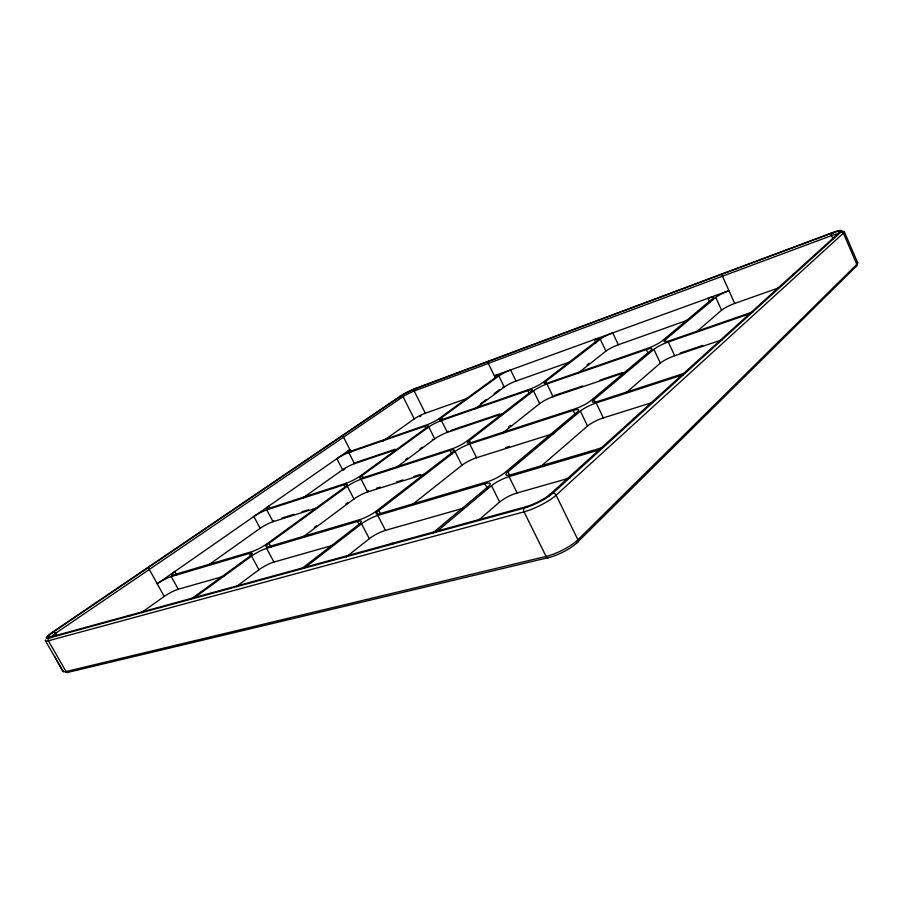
<?xml version="1.0" encoding="UTF-8"?>
<svg xmlns="http://www.w3.org/2000/svg" width="903" height="903" viewBox="0 0 903 903"><rect width="100%" height="100%" fill="white"/><g stroke="black" fill="none" stroke-linecap="round" stroke-linejoin="round"><path stroke-width="1.35" d="M65.953 672.261A16.604 2.856 -29.7 0 0 68.504 672.204L548.663 557.546A22.383 6.005 -26 0 0 576.893 542.793L855.818 266.712A15.836 2.63 -23.5 0 0 856.518 265.155M68.504 672.204A2.009 1.772 84.1 0 1 66.043 671.561L48.39 640.78A2.009 1.795 80.2 0 1 48.92 638.026L524.225 508.073A22.541 5.17 -26.1 0 0 552.704 493.286L840.896 232.082A1.919 1.817 35.3 0 1 843.379 233.177L856.823 264.376A1.93 1.795 31 0 1 855.818 266.712M50.433 636.999L525.625 506.809A19.731 4.515 -26.1 0 0 550.514 493.896L839.158 232.726A13.929 1.964 -24 0 0 831.471 233.313L414.353 389.137A10.384 1.253 -26.6 0 0 401.361 395.751L53.48 631.931A14.595 2.145 -29.2 0 0 50.433 636.999A2.009 1.795 80 0 1 52.442 637.134M478.421 520.342L499.641 502.012A14.076 3.115 -26.3 0 1 517.126 492.948L569.951 477.935M541.202 466.095L587.548 426.035A12.8 2.54 -25.4 0 1 603.306 417.897L652.892 402.309M625.327 393.392L660.33 363.141A11.795 2.099 -24.8 0 1 674.665 355.759L722.456 339.652M696.01 332.304L721.576 310.214A10.971 1.761 -24.4 0 1 734.737 303.453L778.239 288.023M436.792 531.607L491.514 485.667A14.098 2.935 -26.3 0 1 509.055 476.615L599.569 449.818M509.811 475.565L507.983 471.851L580.381 411.079A12.823 2.393 -25.4 0 1 596.183 402.941L683.12 374.722M595.077 402.185L593.903 399.736L653.919 349.348A11.818 1.987 -24.9 0 1 668.299 341.966L750.472 313.522M666.369 342.339L665.229 339.867L715.786 297.426A10.983 1.659 -24.6 0 1 728.969 290.664L494.359 375.829A9.335 1.287 -26.2 0 1 496.515 376.777L439.095 418.563A9.888 1.445 -26.6 0 1 426.6 424.952L350.68 451.263A9.414 1.298 -27 0 1 349.89 449.604L157.212 583.778A11.378 1.761 -28.6 0 1 171.265 576.577L249.307 553.471L250.628 555.932M432.198 533.47L488.071 486.683A13.884 2.856 -26.5 0 0 484.979 483.737L377.77 515.455A12.969 2.461 -27.4 0 0 361.572 523.808L304.909 567.615M508.423 427.119L510.613 425.381M587.006 364.925L589.174 363.209M346.188 557.027L369.304 538.707A12.935 2.607 -27.5 0 1 385.457 530.366L463.408 508.208M411.531 505.228L461.907 465.282A11.762 2.178 -26.5 0 1 476.57 457.731L553.641 433.508M502.418 433.158L539.678 403.63A10.847 1.84 -25.8 0 1 553.11 396.722L626.106 372.126M577.739 373.447L605.913 351.109A10.102 1.569 -25.3 0 1 618.318 344.754L688.549 319.843M378.775 510.5L455.033 451.545A11.795 2.054 -26.5 0 1 469.741 443.983L573.145 410.413A12.631 2.337 -25.6 0 1 577.085 412.14L504.551 472.879A13.647 2.754 -26.4 0 1 487.349 481.762L380.219 513.559A12.744 2.382 -27.2 0 1 378.775 510.5L380.671 514.179M469.379 440.45L533.492 390.875A10.87 1.738 -25.8 0 1 546.97 383.967L646.311 349.574A11.637 1.941 -25.1 0 1 650.77 350.443L590.63 400.797A12.439 2.257 -25.5 0 1 575.087 408.799L471.784 442.402A11.615 1.998 -26.4 0 1 469.379 440.45L470.61 442.91M546.868 383.989L545.649 381.472L600.314 339.212A10.114 1.479 -25.4 0 1 612.731 332.857L618.318 344.754M301.986 568.416L358.672 524.654A12.8 2.393 -27.6 0 0 357.498 521.46L266.611 548.358A12.089 2.077 -28.2 0 0 251.553 556.09L193.547 598.35M375.885 511.369L452.211 452.448A11.637 1.998 -26.6 0 0 450.044 450.383L361.098 479.256A10.994 1.772 -27.3 0 0 347.35 486.299L269.094 543.313A11.886 2.02 -28 0 0 269.105 546.529L359.97 519.564A12.586 2.314 -27.4 0 0 375.885 511.369L377.149 513.807M314.346 527.408L316.592 525.727M345.86 503.964L348.106 502.294M405.436 459.65L407.682 457.99M420.008 448.814L422.254 447.154M480.712 403.664L486.299 399.51M494.122 393.697L499.709 389.543M236.349 586.589L258.913 569.782A12.066 2.201 -28.3 0 1 273.925 562.061L332.936 545.288M303.306 536.721L353.931 499.02A10.971 1.874 -27.3 0 1 367.656 491.966L424.884 473.985M396.643 467.212L434.727 438.847A10.114 1.614 -26.6 0 1 447.369 432.368L503.366 413.495M475.238 408.675L504.269 387.048A9.414 1.388 -26 0 1 515.985 381.066L569.759 361.979M362.171 475.497L428.778 426.984A10.125 1.513 -26.6 0 1 441.443 420.505L527.916 390.559A10.734 1.693 -26 0 1 530.772 391.812L466.58 441.364A11.468 1.941 -26.5 0 1 452.098 448.802L363.22 477.71A10.825 1.727 -27.1 0 1 362.171 475.497L363.345 477.789M442.639 420.076L441.477 417.728L498.84 375.941A9.436 1.309 -26.1 0 1 510.579 369.937L515.985 381.066M191.075 599.028L249.081 556.812A11.965 2.02 -28.3 0 0 249.307 553.471M342.892 470.249L345.194 468.623M141.421 612.629L164.222 596.443A11.367 1.874 -28.8 0 1 178.241 589.241L224.147 576.193M208.988 564.657L260.154 528.311A10.328 1.625 -27.9 0 1 273.045 521.708L318.488 507.418M302.561 498.196L342.598 469.763A9.527 1.411 -27.2 0 1 354.529 463.657L398.618 448.802M382.624 441.341L414.229 418.89A8.872 1.242 -26.6 0 1 425.324 413.224L467.844 398.133M48.92 638.026A16.683 2.449 -29.2 0 1 52.43 632.224L400.334 396.135A11.863 1.434 -26.6 0 1 415.166 388.583L832.092 232.76A15.915 2.246 -24 0 1 840.896 232.082M753.294 311.704L669.902 340.612A11.66 1.919 -24.8 0 1 665.229 339.867M342.598 469.763L336.864 458.668A9.538 1.332 -27.1 0 1 348.818 452.561L424.782 426.272A10.023 1.479 -26.7 0 1 426.385 427.808L359.744 476.299A10.712 1.682 -27.2 0 1 346.188 483.24L268.913 508.378A10.193 1.49 -27.7 0 1 268.902 506.007L270.132 508.344M356.38 462.336L395.096 449.276M450.495 430.573L499.788 413.935M554.826 395.356L582.672 385.965M599.908 380.14L622.438 372.544M680.23 353.028L702.771 345.42M684.925 373.074L598.102 401.316A12.631 2.314 -25.3 0 1 593.903 399.736M260.154 528.311L253.845 516.482A10.351 1.535 -27.8 0 1 266.757 509.879L344.066 484.787L345.251 487.067M281.86 518.085L293.881 514.292M301.907 511.764L308.578 509.664M376.404 488.309L380.389 487.044M396.349 482.021L403.009 479.933M413.642 476.581L420.301 474.481M505.499 447.651L509.529 446.375M601.793 447.809L511.391 474.628A13.861 2.833 -26.1 0 1 507.983 471.851M45.387 640.678L62.95 671.279M56.844 635.678L55.501 633.342A1.975 1.038 54.4 0 0 53.48 631.931M54.654 656.447L63.108 671.561M164.222 596.443L149.3 569.466A1.84 1.072 54.6 0 0 147.358 568.201M176.695 574.929L174.821 571.52A11.186 1.716 -28.5 0 0 173.782 574.816L251.813 551.654A11.75 1.964 -28.1 0 0 266.622 544.058L344.912 487.089A10.87 1.727 -27.4 0 0 344.066 484.787M171.265 576.577L178.241 589.241M251.553 556.09L258.913 569.782M266.611 548.358L273.925 562.061M269.094 543.313L271.058 547.004M266.757 509.879L273.045 521.708M357.498 521.46L359.405 525.128M346.188 483.24L347.373 485.521M347.35 486.299L353.931 499.02M361.572 523.808L369.304 538.707M351.143 452.042L343.512 437.221A1.558 1.095 55.4 0 0 341.763 436.217M348.818 452.561L354.529 463.657M361.098 479.256L367.656 491.966M377.77 515.455L385.457 530.366M424.782 426.272L425.956 428.609M414.229 418.89L403.043 396.688A1.479 1.084 55.7 0 0 401.361 395.751M450.044 450.383L451.895 454.074M425.324 413.224L414.195 391.01A1.479 0.971 69.5 0 1 414.353 389.137M428.778 426.984L434.727 438.847M484.979 483.737L487.439 488.681M441.443 420.505L447.369 432.368M439.095 418.563L440.269 420.9M455.033 451.545L461.907 465.282M491.514 485.667L499.641 502.012M469.741 443.983L476.57 457.731M509.055 476.615L517.126 492.948M498.84 375.941L504.269 387.048M495.555 378.267L488.297 363.412A1.546 0.948 69.8 0 1 488.41 361.471M533.492 390.875L539.678 403.63M527.916 390.559L529.756 394.34M546.97 383.967L553.11 396.722M573.145 410.413L575.504 415.335M580.381 411.079L587.548 426.035M596.183 402.941L603.306 417.897M600.314 339.212L605.913 351.109M596.036 343.05L594.366 339.528A9.989 1.445 -25.5 0 1 597.684 340.171L542.94 382.421A10.588 1.648 -25.9 0 1 529.666 389.227L443.249 419.173A10.001 1.479 -26.5 0 1 441.477 417.728M646.311 349.574L648.038 353.287M653.919 349.348L660.33 363.141M668.299 341.966L674.665 355.759M709.724 302.065L708.008 298.272A10.825 1.625 -24.7 0 1 712.783 298.509L662.102 340.95A11.491 1.874 -25 0 1 647.936 348.219L548.697 382.624A10.734 1.682 -25.7 0 1 545.649 381.472M715.786 297.426L721.576 310.214M734.737 303.453L722.468 276.216A1.783 0.847 70.4 0 1 722.434 274.049M833.266 239.43L831.595 235.581A1.885 0.779 70.6 0 1 831.471 233.313M844.316 231.732L857.703 262.818M552.749 395.965A10.712 1.795 -25.7 0 1 552.151 396.101M368.514 490.747A10.813 1.829 -27.2 0 1 367.961 490.86M448.531 431.228A9.989 1.569 -26.5 0 1 447.38 431.544M273.643 520.568A10.181 1.592 -27.8 0 1 273.248 520.613M432.797 439.287A10.001 1.58 -26.7 0 1 432.334 439.648M354.834 462.776A9.402 1.388 -27.1 0 1 354.427 462.855M502.971 387.003A9.312 1.366 -26.2 0 1 502.689 387.274M63.142 670.421A18.681 3.194 -29.7 0 0 66.043 671.561L546.078 556.417A25.194 6.716 -26 0 0 577.909 539.791L856.823 264.376A17.823 2.935 -23.6 0 0 856.71 262.276M548.663 557.546A2.844 1.75 76.1 0 1 546.078 556.417L524.045 511.832A2.856 1.772 74.6 0 1 524.225 508.073M576.893 542.793A2.844 2.133 45.3 0 0 577.909 539.791L556.113 495.171A2.856 2.167 47.4 0 0 552.704 493.286M419.669 416.655A13.297 1.874 -26.6 0 1 420.888 416.046M633.387 420.346A2.574 2.099 46.4 0 1 634.549 417.863M549.295 496.278A2.844 2.167 47.5 0 1 550.514 493.896M391.484 543.561A2.607 1.817 75.2 0 1 393.426 543.719M127.729 615.823A2.145 1.817 77.9 0 1 129.784 615.993M525.625 506.809A2.856 1.772 74.6 0 1 527.544 507.034M838.04 234.611A1.919 1.817 35.7 0 1 839.158 232.726M792.766 275.855A2.066 1.896 40.9 0 1 793.884 273.688M45.635 639.9A18.771 2.777 -29.3 0 0 48.39 640.78L524.045 511.832A25.352 5.858 -26.1 0 0 556.113 495.171L843.379 233.177A17.902 2.551 -24 0 0 840.964 231.597M48.096 637.371A18.771 2.777 -29.3 0 1 49.033 636.604M838.515 233.9A11.931 1.704 -24 0 0 831.595 235.581L414.195 391.01A8.895 1.084 -26.6 0 0 403.043 396.688L55.501 633.342A12.507 1.851 -29.2 0 0 50.997 637.8M52.024 633.398A1.975 1.038 54.4 0 1 52.43 632.224M399.905 397.715A1.479 1.084 55.7 0 1 400.334 396.135M415.166 388.583A1.479 0.971 69.5 0 1 416.148 388.708M832.092 232.76A1.885 0.779 70.6 0 1 833.221 233.471"/></g></svg>
